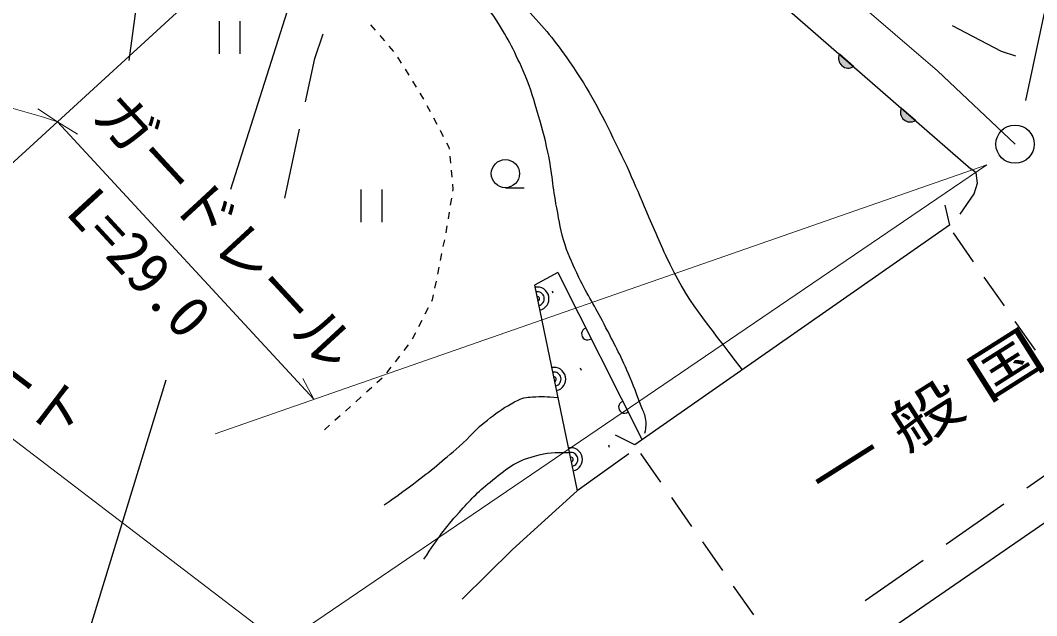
# Model space of a CAD drawing. Units: millimetres, scale not verified. Extents: x 40000 to 15568473, y -3502581 to 380000.
# Drawn here: x 346210 to 389518, y 256152 to 281540 of the extents above; entities that cross this region are included whole.
import ezdxf
from ezdxf.enums import TextEntityAlignment as Align

# ---------------------------------------------------------------- set-up
doc = ezdxf.new("R2010")
doc.units = ezdxf.units.MM
doc.header["$LTSCALE"] = 1000
doc.linetypes.add('CHAIN', pattern=[18.5, 12, -1.5, 3.5, -1.5])
for name, color, linetype, lineweight in [('M-BGD', 7, 'Continuous', 25), ('M-BMK', 2, 'CHAIN', 13), ('M-BMK-SRVR', 3, 'Continuous', 25), ('M-STR-HTXT', 7, 'Continuous', 13), ('M-STR-STRC', 7, 'Continuous', 25)]:
    doc.layers.add(name, color=color, linetype=linetype, lineweight=lineweight)
doc.styles.add('ＭＳ ゴシック', font='')
doc.styles.get('ＭＳ ゴシック').set_extended_font_data('MS Gothic')

msp = doc.modelspace()

# ---------------------------------------------------------------- hatches: boundary and pattern name
at = {"layer": 'M-BGD'}
for points in [[(381112, 280094, 0.75), (381715, 279568)], [(383751, 277795, 0.75), (384354, 277269)]]:
    msp.add_hatch(color=256, dxfattribs=at).paths.add_polyline_path(points)

# ---------------------------------------------------------------- linework, layer by layer
for p, q in [((365478, 293715), (386719, 275208)), ((350854, 279831), (351149, 282027)), ((354682, 281508), (354682, 280108)), ((355582, 280108), (355582, 281508)), ((361137, 281345), (361333, 281117)), ((385915, 281317), (387999, 280219)), ((358753, 279915), (359116, 280965)), ((361528, 280890), (361724, 280662)), ((361919, 280435), (362115, 280207)), ((387999, 280219), (388615, 280031)), ((358359, 278067), (358753, 279915)), ((362286, 279962), (362444, 279707)), ((362602, 279452), (362760, 279197)), ((362918, 278942), (363076, 278687)), ((363233, 278432), (363391, 278176)), ((363533, 277912), (363673, 277647)), ((363813, 277381), (363953, 277116)), ((357485, 273959), (358110, 276894)), ((364093, 276851), (364233, 276585)), ((364373, 276320), (364474, 276129)), ((364474, 276129), (364481, 276045)), ((364509, 275747), (364537, 275448)), ((364565, 275149), (364593, 274851)), ((360722, 274327), (360722, 272927)), ((361622, 272927), (361622, 274327)), ((364621, 274552), (364643, 274327)), ((364643, 274327), (364630, 274254)), ((366879, 274401), (367679, 274401)), ((364581, 273958), (364532, 273662)), ((364483, 273366), (364434, 273070)), ((364385, 272774), (364336, 272478)), ((386829, 271243), (385970, 272473)), ((364279, 272184), (364220, 271890)), ((364160, 271595), (364101, 271301)), ((364041, 271007), (363982, 270713)), ((369108, 270788), (372708, 263655)), ((363923, 270419), (363863, 270125)), ((388147, 269358), (387288, 270588)), ((363804, 269831), (363760, 269615)), ((368867, 270008), (368901, 269914)), ((363760, 269615), (363724, 269544)), ((363588, 269277), (363452, 269009)), ((363316, 268742), (363181, 268474)), ((389465, 267473), (388605, 268703)), ((363045, 268207), (362909, 267939)), ((362733, 267697), (362551, 267459)), ((362368, 267221), (362185, 266983)), ((362003, 266745), (361820, 266507)), ((370068, 266721), (370103, 266627)), ((361628, 266277), (361405, 266077)), ((361181, 265878), (360957, 265678)), ((360286, 265078), (360062, 264878)), ((360734, 265478), (360510, 265278)), ((359839, 264678), (359615, 264478)), ((359391, 264278), (359168, 264078)), ((371270, 263433), (371304, 263339)), ((389105, 261611), (391565, 263328)), ((373510, 261844), (372650, 263073)), ((374828, 259959), (373968, 261188)), ((385661, 259208), (388121, 260925)), ((376145, 258074), (375286, 259303)), ((382217, 256804), (384677, 258521)), ((377463, 256188), (376604, 257418))]:
    msp.add_line(p, q, dxfattribs=at)
for points in [[(381112, 280094, 0.75), (381715, 279568)], [(383751, 277795, 0.75), (384354, 277269)]]:
    msp.add_lwpolyline(points, format="xyb", close=True, dxfattribs=at)
for points in [[(386259, 273270), (386860, 274147), (386997, 274597), (386935, 275035), (386719, 275208)], [(385600, 273662), (385800, 272799), (372396, 263437), (371570, 263850)], [(369108, 270788), (368115, 270242), (369944, 261478)], [(372141, 263055), (369944, 261478), (367184, 258972), (365044, 256860)], [(379853, 252286), (379641, 253074), (393057, 262336), (393783, 261935)]]:
    msp.add_lwpolyline(points, dxfattribs=at)
msp.add_circle((366879, 275001), 600, dxfattribs=at)
for centre, radius, start, end in [((368237, 269667), 500, 281.7737, 101.7737), ((368237, 269667), 300, 281.7737, 101.7737), ((368237, 269667), 100, 281.7737, 101.7737), ((370380, 268166), 254, 106.3869, 307.1647), ((368951, 266241), 500, 281.7737, 101.7737), ((368951, 266241), 300, 281.7737, 101.7737), ((368951, 266241), 100, 281.7737, 101.7737), ((371957, 265041), 254, 106.3869, 307.1647), ((369666, 262815), 500, 281.7737, 101.7737), ((369666, 262815), 300, 281.7737, 101.7737), ((369666, 262815), 100, 281.7737, 101.7737)]:
    msp.add_arc(centre, radius, start, end, dxfattribs=at)
for points, knots in [([(290265, 265250), (290943, 266201), (291114, 266443), (291667, 267202), (292138, 267850), (292380, 268229), (292881, 268854), (293692, 269868), (294211, 270383), (295065, 271360), (296032, 272466), (296577, 273083), (297543, 274189), (298547, 275337), (299103, 275985), (300109, 277130), (300911, 278043), (301360, 278555), (302174, 279458), (303509, 280938), (304292, 281734), (305629, 283213), (306848, 284561), (307476, 285366), (308720, 286692), (309475, 287496), (309929, 287916), (310722, 288682), (312112, 290023), (312948, 290713), (314390, 291999), (314878, 292434), (315153, 292678), (315654, 293100), (316411, 293739), (316858, 294070), (317656, 294658), (318058, 294954), (318296, 295102), (318714, 295376), (319228, 295712), (319519, 295898), (320049, 296210), (320704, 296596), (321080, 296797), (321742, 297170), (322792, 297760), (323371, 298106), (324434, 298671), (325291, 299127), (325769, 299389), (326650, 299798), (327116, 300014), (327372, 300150), (327857, 300320), (328212, 300444), (328427, 300463), (328786, 300576), (329390, 300766), (329721, 300895), (330313, 301122), (331295, 301500), (331819, 301776), (332791, 302182), (334062, 302714), (334757, 303059), (336057, 303515), (336769, 303765), (337179, 303881), (337916, 304041), (338710, 304213), (339168, 304272), (339981, 304303), (340767, 304334), (341213, 304293), (341990, 304172), (342925, 304026), (343429, 303838), (344332, 303555), (345081, 303320), (345493, 303157), (346209, 302837), (347129, 302427), (347642, 302171), (348466, 301594), (348934, 301267), (349112, 300981), (349505, 300568), (350186, 299853), (350525, 299414), (351182, 298678), (352076, 297678), (352569, 297112), (353482, 296131), (354468, 295072), (355055, 294512), (356073, 293484), (357878, 291659), (358886, 290633), (360719, 288837), (362548, 287046), (363611, 286083), (365450, 284303), (366367, 283417), (366932, 282968), (367787, 282023), (368548, 281182), (368976, 280705), (369618, 279770), (370504, 278478), (370894, 277681), (371589, 276278), (372284, 274875), (372589, 274049), (373222, 272617), (373412, 272189), (373503, 271943), (373701, 271519), (374672, 269438), (375336, 268799), (376972, 266633)], [0, 0, 0, 0, 1, 1, 1, 2, 2, 2, 3, 3, 3, 4, 4, 4, 5, 5, 5, 6, 6, 6, 7, 7, 7, 8, 8, 8, 9, 9, 9, 10, 10, 10, 11, 11, 11, 12, 12, 12, 13, 13, 13, 14, 14, 14, 15, 15, 15, 16, 16, 16, 17, 17, 17, 18, 18, 18, 19, 19, 19, 20, 20, 20, 21, 21, 21, 22, 22, 22, 23, 23, 23, 24, 24, 24, 25, 25, 25, 26, 26, 26, 27, 27, 27, 28, 28, 28, 29, 29, 29, 30, 30, 30, 31, 31, 31, 32, 32, 32, 33, 33, 33, 34, 34, 34, 35, 35, 35, 36, 36, 36, 37, 37, 37, 38, 38, 38, 39, 39, 39, 40, 40, 40, 40]), ([(372828, 263935), (372872, 264209), (372898, 264328), (372853, 264573), (372814, 264783), (372740, 264886), (372665, 265086), (372461, 265626), (372355, 265932), (372127, 266463), (371763, 267308), (371509, 267759), (371088, 268578), (370682, 269368), (370396, 269780), (370012, 270580), (369757, 271112), (369604, 271409), (369423, 271970), (369230, 272571), (369187, 272927), (369067, 273547), (368889, 274465), (368887, 274997), (368691, 275912), (368539, 276623), (368435, 277019), (368222, 277714), (368020, 278375), (367922, 278754), (367640, 279385), (367218, 280329), (366945, 280846), (366382, 281713), (365889, 282473), (365574, 282876), (364993, 283572), (364441, 284233), (364036, 284515), (363454, 285149), (363109, 285523), (362864, 285696), (362590, 286125), (362459, 286329), (362357, 286439), (362302, 286676), (362270, 286814), (362278, 286896), (362277, 287039), (362276, 287161), (362279, 287204), (362290, 287351)], [0, 0, 0, 0, 1, 1, 1, 2, 2, 2, 3, 3, 3, 4, 4, 4, 5, 5, 5, 6, 6, 6, 7, 7, 7, 8, 8, 8, 9, 9, 9, 10, 10, 10, 11, 11, 11, 12, 12, 12, 13, 13, 13, 14, 14, 14, 15, 15, 15, 16, 16, 16, 17, 17, 17, 17]), ([(361720, 260876), (362322, 261297), (362482, 261417), (362959, 261777), (363745, 262371), (364172, 262723), (364912, 263373), (365394, 263796), (365601, 264106), (366111, 264495), (366494, 264787), (366707, 264957), (367129, 265188), (367331, 265298), (367442, 265374), (367663, 265438), (367802, 265479), (367887, 265467), (368030, 265480), (368451, 265517), (368606, 265492), (369112, 265463)], [0, 0, 0, 0, 1, 1, 1, 2, 2, 2, 3, 3, 3, 4, 4, 4, 5, 5, 5, 6, 6, 6, 7, 7, 7, 7]), ([(363410, 258567), (364066, 259526), (364258, 259836), (364912, 260557), (365396, 261091), (365665, 261400), (366226, 261852), (366894, 262391), (367291, 262746), (368122, 262960), (368686, 263105), (368963, 263130), (369604, 263108)], [0, 0, 0, 0, 1, 1, 1, 2, 2, 2, 3, 3, 3, 4, 4, 4, 4])]:
    msp.add_open_spline(points, degree=3, knots=knots, dxfattribs=at)
at = {"layer": 'M-BMK'}
msp.add_lwpolyline([(352450, 307592), (385298, 279384), (388597, 276259)], dxfattribs=at)
at = {"layer": 'M-BMK-SRVR'}
msp.add_line((397526, 317534), (389036, 278115), dxfattribs=at)
msp.add_circle((388597, 276259), 817, dxfattribs=at)
at = {"layer": 'M-STR-HTXT'}
for p, q in [((345440, 275055), (365626, 293585)), ((357350, 254937), (326112, 278764)), ((347794, 277215), (346951, 277761)), ((358719, 265379), (347794, 277215)), ((347794, 277215), (348642, 276679)), ((387388, 275382), (353113, 252053)), ((354505, 263908), (387388, 275382)), ((358719, 265379), (358252, 266268))]:
    msp.add_line(p, q, dxfattribs=at)
msp.add_arc((331799, 227800), 51939, 72.0642, 115.5074, dxfattribs=at)
at = {"layer": 'M-STR-STRC'}
for p, q in [((361845, 295351), (355165, 274321)), ((346220, 245979), (352429, 266205))]:
    msp.add_line(p, q, dxfattribs=at)

# ---------------------------------------------------------------- texts
at = {"layer": 'M-BGD', "insert": (380657, 260779), "char_height": 1833, "attachment_point": 7, "rotation": 32.286, "style": 'ＭＳ ゴシック'}
msp.add_mtext('\\T1.29;\\W1.25;一般国道191号', dxfattribs=at)
at = {"layer": 'M-STR-HTXT', "style": 'ＭＳ ゴシック'}
for s, rotation, p in [('ガードレール', 312.706, (348793, 277078)), ('L=29.0', 312.706, (347675, 272950)), ('コンクリート', 322.666, (335990, 272128))]:
    msp.add_text(s, height=1833, rotation=rotation, dxfattribs=at).set_placement(p, align=Align.BOTTOM_LEFT)

doc.saveas('drawing.dxf')
